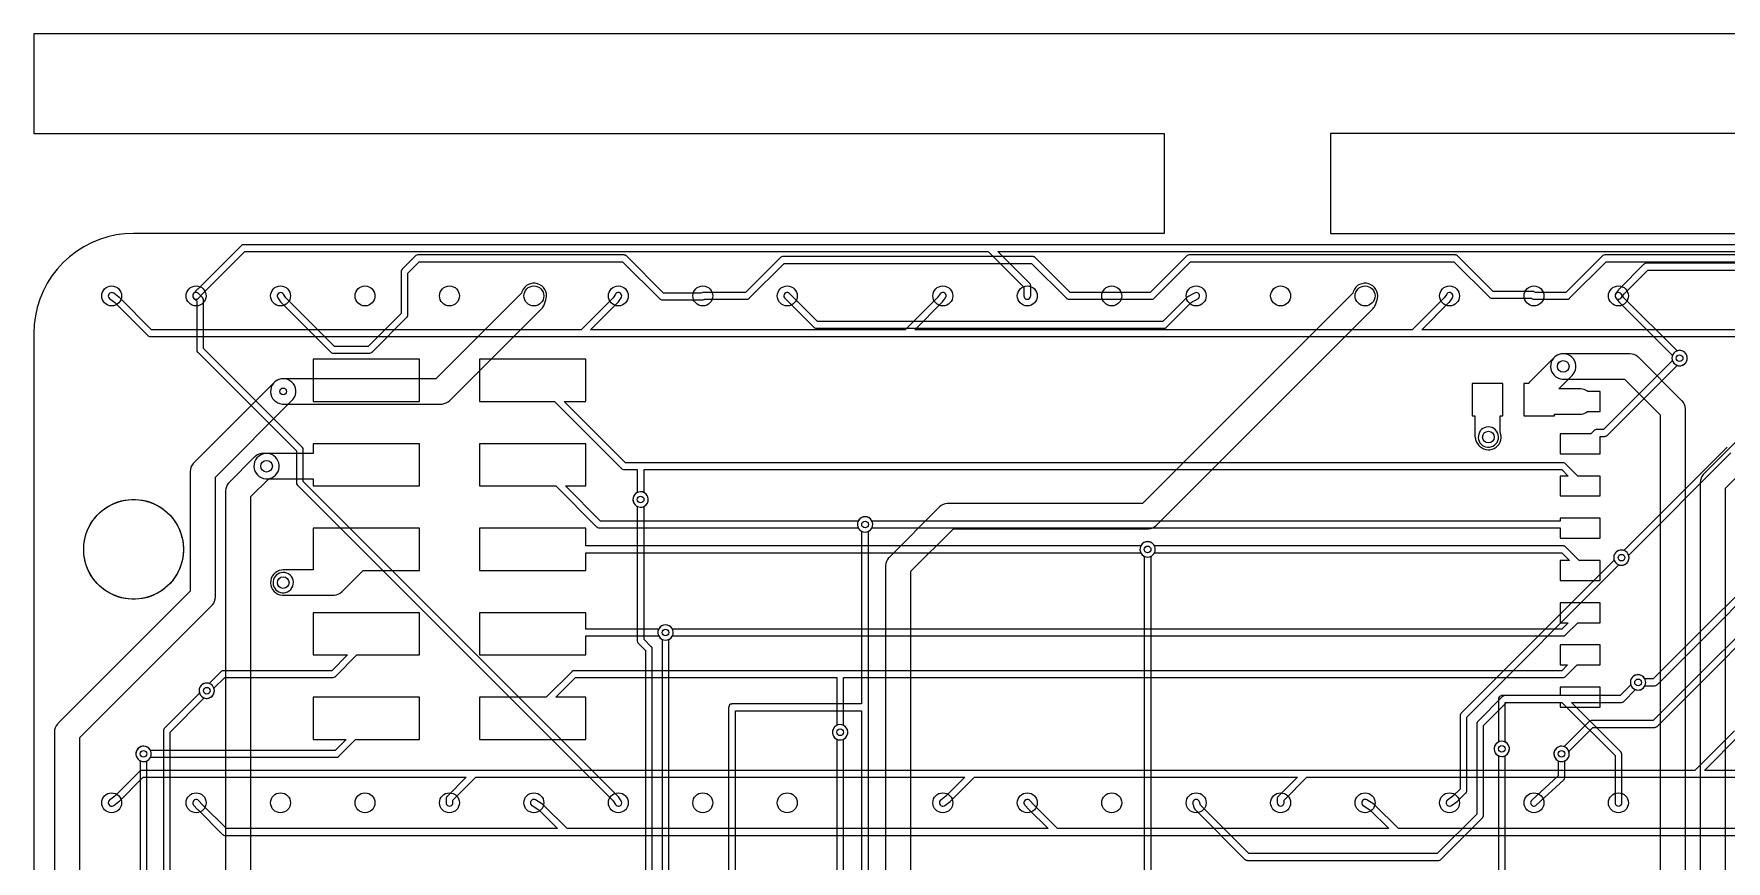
# Model space of a CAD drawing. Header units: millimetres. Extents: x 0 to 100, y 0 to 82.
# Drawn here: x 0 to 50.9, y 57.1 to 82 of the extents above; entities that cross this region are included whole.
import ezdxf

# ---------------------------------------------------------------- set-up
doc = ezdxf.new("R2010")
doc.units = ezdxf.units.MM

msp = doc.modelspace()

# ---------------------------------------------------------------- linework, layer by layer
at = {"layer": '16_copper'}
for points in [[(53.444, 75.658), (6.306, 75.658), (6.3, 75.657, 0.140725), (6.247, 75.639), (6.24, 75.633), (6.238, 75.631), (6.237, 75.63), (6.235, 75.628), (4.928, 74.322), (4.927, 74.321), (4.925, 74.319), (4.805, 74.189), (4.791, 74.168, 0.8128), (4.942, 74.04), (4.955, 74.051), (5.073, 74.18), (6.348, 75.455), (28.708, 75.455), (29.778, 74.384), (29.778, 74.12), (29.782, 74.095, 0.812812), (29.98, 74.103), (29.982, 74.12), (29.982, 74.426), (29.981, 74.433, 0.140725), (29.963, 74.486), (29.956, 74.493), (29.955, 74.495), (29.954, 74.496), (29.952, 74.498), (28.995, 75.455), (53.402, 75.455)], [(52.75, 75.102), (48.5, 75.102), (48.494, 75.101, 0.140725), (48.441, 75.083), (48.434, 75.076), (48.431, 75.075), (48.43, 75.074), (48.428, 75.072), (47.678, 74.322), (47.678, 74.321), (47.677, 74.321), (47.666, 74.308), (47.576, 74.178), (47.565, 74.156, 0.812815), (47.733, 74.049), (47.744, 74.062), (47.828, 74.185), (48.542, 74.898), (52.708, 74.898)], [(51.178, 73.102), (41.745, 73.102), (42.572, 73.928), (42.573, 73.93), (42.574, 73.931), (42.585, 73.944), (42.665, 74.064), (42.676, 74.086, 0.812812), (42.506, 74.189), (42.495, 74.176), (42.421, 74.065), (41.458, 73.102), (26.495, 73.102), (27.322, 73.928), (27.323, 73.93), (27.331, 73.939), (27.421, 74.059), (27.434, 74.081, 0.812811), (27.27, 74.193), (27.259, 74.181), (27.173, 74.067), (26.208, 73.102), (16.745, 73.102), (17.572, 73.928), (17.573, 73.93), (17.574, 73.931), (17.585, 73.944), (17.665, 74.064), (17.676, 74.086, 0.812812), (17.506, 74.189), (17.495, 74.176), (17.421, 74.065), (16.458, 73.102), (3.542, 73.102), (2.572, 74.072), (2.57, 74.073), (2.561, 74.081), (2.401, 74.201), (2.379, 74.214, 0.812811), (2.267, 74.05), (2.279, 74.039), (2.433, 73.923), (3.428, 72.928), (3.433, 72.924, 0.14076), (3.483, 72.9), (3.493, 72.899), (3.496, 72.898), (3.497, 72.899), (3.5, 72.898), (51.178, 72.898)], [(1.381, 54.072), (1.381, 60.842), (5.35, 64.812), (5.36, 64.823), (5.371, 64.833, 0.172152), (5.462, 65.071), (5.462, 65.075), (5.462, 65.077), (5.462, 65.081), (5.462, 68.673), (7.769, 70.981), (7.802, 71.017, 0.906835), (7.249, 71.537), (7.231, 71.519), (4.812, 69.1), (4.802, 69.089), (4.791, 69.079, 0.172152), (4.7, 68.841), (4.7, 68.837), (4.7, 68.835), (4.7, 68.831), (4.7, 65.239), (0.731, 61.269), (0.721, 61.258), (0.71, 61.248, 0.172152), (0.619, 61.01), (0.619, 61.006), (0.619, 61.004), (0.619, 61), (0.619, 54)], [(50.928, 69.572), (47.824, 66.468), (47.804, 66.474, 1), (47.696, 66.026), (47.732, 66.02), (47.768, 66.02), (47.804, 66.026, 0.414214), (47.974, 66.304), (47.968, 66.324), (51.042, 69.398)], [(52.941, 66.835), (48.708, 62.602), (48.456, 62.602), (48.447, 62.621, 1), (48.053, 62.379), (48.075, 62.35, 0.509525), (48.447, 62.379), (48.456, 62.398), (48.75, 62.398), (48.756, 62.399, 0.140725), (48.809, 62.417), (48.816, 62.424), (48.819, 62.425), (48.82, 62.426), (48.822, 62.428), (53.229, 66.835)], [(52.921, 65.565), (48.708, 61.352), (46.85, 61.352), (46.844, 61.351, 0.140725), (46.791, 61.333), (46.784, 61.326), (46.781, 61.325), (46.78, 61.324), (46.778, 61.322), (46.024, 60.568), (46.004, 60.574, 1), (45.896, 60.126), (45.932, 60.12, 0.509524), (46.174, 60.404), (46.168, 60.424), (46.892, 61.148), (48.75, 61.148), (48.756, 61.149, 0.140725), (48.809, 61.167), (48.816, 61.174), (48.819, 61.175), (48.82, 61.176), (48.822, 61.178), (53.209, 65.565)], [(51.148, 61.042), (49.958, 59.852), (3.25, 59.852), (3.244, 59.851, 0.140725), (3.191, 59.833), (3.184, 59.826), (3.181, 59.825), (3.18, 59.824), (3.178, 59.822), (2.433, 59.077), (2.279, 58.961), (2.261, 58.944, 0.812806), (2.387, 58.79), (2.401, 58.799), (2.561, 58.919), (2.563, 58.92), (2.572, 58.928), (3.292, 59.648), (13.005, 59.648), (12.428, 59.072), (12.424, 59.067, 0.14076), (12.4, 59.017), (12.399, 59.007), (12.398, 59.004), (12.399, 59.003), (12.398, 59), (12.398, 58.88), (12.402, 58.855, 0.812812), (12.6, 58.863), (12.602, 58.88), (12.602, 58.958), (13.292, 59.648), (28.005, 59.648), (27.433, 59.077), (27.279, 58.961), (27.261, 58.944, 0.812806), (27.387, 58.79), (27.401, 58.799), (27.561, 58.919), (27.563, 58.92), (27.572, 58.928), (28.292, 59.648), (38.005, 59.648), (37.428, 59.072), (37.424, 59.067, 0.14076), (37.4, 59.017), (37.399, 59.007), (37.398, 59.004), (37.399, 59.003), (37.398, 59), (37.398, 58.88), (37.402, 58.855, 0.812812), (37.6, 58.863), (37.602, 58.88), (37.602, 58.958), (38.292, 59.648), (51.428, 59.648)], [(55.505, 58.102), (41.042, 58.102), (40.322, 58.822), (40.319, 58.824), (40.317, 58.827), (40.303, 58.836), (40.093, 58.966), (40.071, 58.977, 0.812811), (39.973, 58.803), (39.987, 58.794), (40.187, 58.67), (40.755, 58.102), (30.792, 58.102), (30.073, 58.82), (29.955, 58.949), (29.935, 58.965, 0.812806), (29.795, 58.824), (29.805, 58.811), (29.925, 58.681), (29.927, 58.68), (29.928, 58.678), (30.505, 58.102), (16.042, 58.102), (15.322, 58.822), (15.319, 58.824), (15.317, 58.827), (15.303, 58.836), (15.093, 58.966), (15.071, 58.977, 0.812811), (14.973, 58.803), (14.987, 58.794), (15.187, 58.67), (15.755, 58.102), (5.792, 58.102), (5.073, 58.82), (4.955, 58.949), (4.935, 58.965, 0.812806), (4.795, 58.824), (4.805, 58.811), (4.925, 58.681), (4.927, 58.68), (4.928, 58.678), (5.678, 57.928), (5.683, 57.924, 0.14076), (5.733, 57.9), (5.743, 57.899), (5.746, 57.898), (5.747, 57.899), (5.75, 57.898), (89.25, 57.898)]]:
    msp.add_lwpolyline(points, format="xyb", dxfattribs=at)
for points in [[(45.735, 70.564), (46.506, 70.564), (46.554, 70.567, 0.128806), (46.733, 70.64), (46.74, 70.645), (47.106, 70.645), (47.106, 71.245), (46.739, 71.245), (46.714, 71.264, 0.128805), (46.531, 71.325), (46.506, 71.326), (45.865, 71.326), (46.269, 71.731), (46.302, 71.767, 0.906835), (45.749, 72.287), (45.731, 72.269), (45.005, 71.544), (44.995, 71.533), (44.985, 71.522, 0.012596), (44.973, 71.507), (44.965, 71.495), (44.957, 71.485), (44.814, 71.485), (44.814, 70.515), (45.735, 70.515)], [(47.106, 69.898), (47.25, 69.898), (47.256, 69.899, 0.140725), (47.309, 69.917), (47.316, 69.924), (47.319, 69.925), (47.32, 69.926), (47.322, 69.928), (49.426, 72.032), (49.446, 72.026, 1), (49.554, 72.474), (49.518, 72.48, 0.509524), (49.276, 72.196), (49.282, 72.176), (47.208, 70.102), (47, 70.102), (46.994, 70.101, 0.140725), (46.941, 70.083), (46.934, 70.076), (46.931, 70.075), (46.93, 70.074), (46.928, 70.072), (46.831, 69.975), (45.906, 69.975), (45.906, 69.375), (47.106, 69.375)], [(15.949, 70.945), (16.6, 70.945), (16.6, 72.215), (13.4, 72.215), (13.4, 70.945), (15.661, 70.945), (17.678, 68.928), (17.683, 68.924, 0.14076), (17.733, 68.9), (17.743, 68.899), (17.746, 68.898), (17.747, 68.899), (17.75, 68.898), (18.148, 68.898), (18.148, 68.206), (18.129, 68.197, 1), (18.371, 67.803), (18.4, 67.825, 0.509525), (18.371, 68.197), (18.352, 68.206), (18.352, 68.898), (45.958, 68.898), (46.151, 68.705), (45.906, 68.705), (45.906, 68.105), (47.106, 68.105), (47.106, 68.705), (46.439, 68.705), (46.072, 69.072), (46.067, 69.076, 0.14076), (46.017, 69.1), (46.007, 69.101), (46.004, 69.102), (46.003, 69.101), (46, 69.102), (17.792, 69.102)], [(43.792, 69.497, 0.36761), (44.131, 69.856), (44.13, 69.905, 0.060763), (44.11, 70), (44.106, 70.009), (44.106, 70.515), (44.186, 70.515), (44.186, 71.485), (43.265, 71.485), (43.265, 70.515), (43.344, 70.515), (43.344, 69.9), (43.345, 69.885), (43.346, 69.87, 0.172129), (43.449, 69.638), (43.452, 69.635), (43.453, 69.634), (43.456, 69.631), (43.481, 69.606, 0.186931), (43.744, 69.494)], [(11.6, 69.675), (8.4, 69.675), (8.4, 69.381), (7, 69.381), (6.951, 69.378, 0.906837), (6.974, 68.62), (7, 68.619), (8.4, 68.619), (8.4, 68.405), (11.6, 68.405)], [(47.106, 67.435), (45.906, 67.435), (45.906, 67.352), (25.206, 67.352), (25.197, 67.371, 0.560024), (24.803, 67.371), (24.794, 67.352), (17.042, 67.352), (15.989, 68.405), (16.6, 68.405), (16.6, 69.675), (13.4, 69.675), (13.4, 68.405), (15.701, 68.405), (16.928, 67.178), (16.933, 67.174, 0.14076), (16.983, 67.15), (16.993, 67.149), (16.996, 67.148), (16.997, 67.149), (17, 67.148), (24.794, 67.148), (24.803, 67.129, 0.560024), (25.197, 67.129), (25.206, 67.148), (45.906, 67.148), (45.906, 66.835), (47.106, 66.835)], [(9.015, 65.12), (9.03, 65.12, 0.172129), (9.262, 65.224), (9.265, 65.226), (9.266, 65.228), (9.269, 65.231), (9.904, 65.865), (11.6, 65.865), (11.6, 67.135), (8.4, 67.135), (8.4, 65.881), (7.5, 65.881), (7.451, 65.878, 0.906837), (7.474, 65.12), (7.5, 65.119), (9, 65.119)], [(47.106, 66.165), (46.479, 66.165), (46.072, 66.572), (46.067, 66.576, 0.14076), (46.017, 66.6), (46.007, 66.601), (46.004, 66.602), (46.003, 66.601), (46, 66.602), (33.706, 66.602), (33.697, 66.621, 0.560024), (33.303, 66.621), (33.294, 66.602), (16.6, 66.602), (16.6, 67.135), (13.4, 67.135), (13.4, 65.865), (16.6, 65.865), (16.6, 66.398), (33.294, 66.398), (33.303, 66.379, 0.560024), (33.697, 66.379), (33.706, 66.398), (45.958, 66.398), (46.191, 66.165), (45.906, 66.165), (45.906, 65.565), (47.106, 65.565)], [(16.6, 63.898), (18.794, 63.898), (18.803, 63.879, 0.560024), (19.197, 63.879), (19.206, 63.898), (46, 63.898), (46.006, 63.899, 0.140725), (46.059, 63.917), (46.066, 63.924), (46.069, 63.925), (46.07, 63.926), (46.072, 63.928), (46.439, 64.295), (47.106, 64.295), (47.106, 64.895), (45.906, 64.895), (45.906, 64.295), (46.151, 64.295), (45.958, 64.102), (19.206, 64.102), (19.197, 64.121, 0.560024), (18.803, 64.121), (18.794, 64.102), (16.6, 64.102), (16.6, 64.595), (13.4, 64.595), (13.4, 63.325), (16.6, 63.325)], [(5.254, 62.026, 0.414214), (5.424, 62.304), (5.418, 62.324), (5.742, 62.648), (9, 62.648), (9.006, 62.649, 0.140725), (9.059, 62.667), (9.066, 62.674), (9.069, 62.675), (9.07, 62.676), (9.072, 62.678), (9.719, 63.325), (11.6, 63.325), (11.6, 64.595), (8.4, 64.595), (8.4, 63.325), (9.431, 63.325), (8.958, 62.852), (5.7, 62.852), (5.694, 62.851, 0.140725), (5.641, 62.833), (5.634, 62.826), (5.631, 62.825), (5.63, 62.824), (5.628, 62.822), (5.274, 62.468), (5.254, 62.474, 1), (5.146, 62.026), (5.182, 62.02), (5.218, 62.02)], [(16.244, 62.851, 0.140725), (16.191, 62.833), (16.184, 62.826), (16.181, 62.825), (16.18, 62.824), (16.178, 62.822), (15.411, 62.055), (13.4, 62.055), (13.4, 60.785), (16.6, 60.785), (16.6, 62.055), (15.699, 62.055), (16.292, 62.648), (24.148, 62.648), (24.148, 61.206), (24.129, 61.197, 1), (24.371, 60.803), (24.4, 60.825, 0.509525), (24.371, 61.197), (24.352, 61.206), (24.352, 62.648), (46, 62.648), (46.006, 62.649, 0.140725), (46.059, 62.667), (46.066, 62.674), (46.069, 62.675), (46.07, 62.676), (46.072, 62.678), (46.419, 63.025), (47.106, 63.025), (47.106, 63.625), (45.906, 63.625), (45.906, 63.025), (46.131, 63.025), (45.958, 62.852), (16.25, 62.852)], [(44.204, 60.276, 0.668176), (44.271, 60.697), (44.252, 60.706), (44.252, 61.898), (45.906, 61.898), (45.906, 61.755), (47.106, 61.755), (47.106, 62.355), (45.906, 62.355), (45.906, 62.102), (44.15, 62.102), (44.142, 62.101), (44.133, 62.1, 0.320575), (44.05, 62.017), (44.049, 62.011, 0.013452), (44.049, 62.006), (44.048, 62), (44.048, 60.706), (44.029, 60.697, 0.788332), (44.168, 60.27)], [(3.354, 60.126, 0.19891), (3.497, 60.229), (3.506, 60.248), (9.1, 60.248), (9.106, 60.249, 0.140725), (9.159, 60.267), (9.166, 60.274), (9.169, 60.275), (9.17, 60.276), (9.172, 60.278), (9.679, 60.785), (11.6, 60.785), (11.6, 62.055), (8.4, 62.055), (8.4, 60.785), (9.391, 60.785), (9.058, 60.452), (3.506, 60.452), (3.497, 60.471, 1), (3.103, 60.229), (3.125, 60.2, 0.240078), (3.318, 60.12)]]:
    msp.add_lwpolyline(points, format="xyb", close=True, dxfattribs=at)
msp.add_lwpolyline([(11.6, 72.215), (8.4, 72.215), (8.4, 70.945), (11.6, 70.945)], close=True, dxfattribs=at)
msp.add_lwpolyline([(51.47, 59.852), (50.245, 59.852), (51.322, 60.928)], dxfattribs=at)
at = {"layer": '1_copper'}
for points in [[(55, 75.352), (47.25, 75.352), (47.244, 75.351, 0.140725), (47.191, 75.333), (47.184, 75.326), (47.181, 75.325), (47.18, 75.324), (47.178, 75.322), (46.078, 74.222), (45.162, 74.222), (45.162, 74.222, 0.088361), (45.125, 74.245), (45.119, 74.247, 0.03142), (45.107, 74.25), (45.097, 74.251), (45.094, 74.252), (45.093, 74.251), (45.09, 74.252), (43.892, 74.252), (42.822, 75.322), (42.817, 75.326, 0.14076), (42.767, 75.35), (42.757, 75.351), (42.754, 75.352), (42.753, 75.351), (42.75, 75.352), (34.75, 75.352), (34.744, 75.351, 0.140725), (34.691, 75.333), (34.684, 75.326), (34.681, 75.325), (34.68, 75.324), (34.678, 75.322), (33.578, 74.222), (31.172, 74.222), (30.122, 75.272), (30.117, 75.276, 0.14076), (30.067, 75.3), (30.057, 75.301), (30.054, 75.302), (30.053, 75.301), (30.05, 75.302), (22.525, 75.302), (22.519, 75.301, 0.140725), (22.466, 75.283), (22.459, 75.276), (22.457, 75.275), (22.456, 75.274), (22.454, 75.272), (21.403, 74.222), (20.12, 74.222), (20.114, 74.221, 0.140725), (20.061, 74.203), (20.06, 74.202), (18.942, 74.202), (17.822, 75.322), (17.817, 75.326, 0.14076), (17.767, 75.35), (17.757, 75.351), (17.754, 75.352), (17.753, 75.351), (17.75, 75.352), (11.55, 75.352), (11.544, 75.351, 0.140725), (11.491, 75.333), (11.484, 75.326), (11.481, 75.325), (11.48, 75.324), (11.478, 75.322), (11.078, 74.922), (11.074, 74.917, 0.14076), (11.05, 74.867), (11.049, 74.857), (11.048, 74.854), (11.049, 74.853), (11.048, 74.85), (11.048, 73.592), (10.058, 72.602), (9.042, 72.602), (7.579, 74.065), (7.505, 74.176), (7.488, 74.195, 0.812815), (7.327, 74.078), (7.335, 74.064), (7.415, 73.944), (7.417, 73.942), (7.417, 73.941), (7.428, 73.928), (8.928, 72.428), (8.933, 72.424, 0.14076), (8.983, 72.4), (8.993, 72.399), (8.996, 72.398), (8.997, 72.399), (9, 72.398), (10.1, 72.398), (10.106, 72.399, 0.140725), (10.159, 72.417), (10.166, 72.424), (10.169, 72.425), (10.17, 72.426), (10.172, 72.428), (11.222, 73.478), (11.226, 73.483, 0.14076), (11.25, 73.533), (11.251, 73.543), (11.252, 73.546), (11.251, 73.547), (11.252, 73.55), (11.252, 74.808), (11.592, 75.148), (17.708, 75.148), (18.828, 74.028), (18.833, 74.024, 0.14076), (18.883, 74), (18.893, 73.999), (18.896, 73.998), (18.897, 73.999), (18.9, 73.998), (20.1, 73.998), (20.106, 73.999, 0.119985), (20.159, 74.017), (20.16, 74.018), (21.445, 74.018), (21.452, 74.019, 0.140725), (21.505, 74.037), (21.512, 74.044), (21.514, 74.045), (21.515, 74.046), (21.517, 74.048), (22.568, 75.098), (30.008, 75.098), (31.058, 74.048), (31.063, 74.044, 0.14076), (31.113, 74.02), (31.123, 74.019), (31.126, 74.018), (31.127, 74.019), (31.13, 74.018), (33.62, 74.018), (33.626, 74.019, 0.140725), (33.679, 74.037), (33.686, 74.044), (33.689, 74.045), (33.69, 74.046), (33.692, 74.048), (34.792, 75.148), (42.708, 75.148), (43.778, 74.078), (43.783, 74.074, 0.14076), (43.833, 74.05), (43.843, 74.049), (43.846, 74.048), (43.847, 74.049), (43.85, 74.048), (45.048, 74.048), (45.048, 74.048, 0.156764), (45.103, 74.02), (45.113, 74.019), (45.116, 74.018), (45.117, 74.019), (45.12, 74.018), (46.12, 74.018), (46.126, 74.019, 0.140725), (46.179, 74.037), (46.186, 74.044), (46.189, 74.045), (46.19, 74.046), (46.192, 74.048), (47.292, 75.148), (54.958, 75.148)], [(26.381, 44.92), (26.381, 65.842), (27.658, 67.119), (33.5, 67.119), (33.515, 67.12), (33.53, 67.12, 0.172129), (33.762, 67.224), (33.765, 67.226), (33.766, 67.228), (33.769, 67.231), (40.269, 73.731), (40.271, 73.732), (40.273, 73.734, 0.096374), (40.353, 73.856), (40.361, 73.88), (40.401, 74), (40.414, 74.047, 0.906836), (39.687, 74.264), (39.679, 74.24), (39.667, 74.206), (33.342, 67.881), (27.5, 67.881), (27.485, 67.88), (27.47, 67.88, 0.172129), (27.238, 67.776), (27.235, 67.774), (27.234, 67.772), (27.231, 67.769), (25.731, 66.269), (25.721, 66.258), (25.71, 66.248, 0.172152), (25.619, 66.01), (25.619, 66.006), (25.619, 66.004), (25.619, 66), (25.619, 20.25)], [(49.681, 16.3), (49.681, 70.7), (49.68, 70.715), (49.68, 70.73, 0.172129), (49.576, 70.962), (49.574, 70.965), (49.572, 70.966), (49.569, 70.969), (48.269, 72.269), (48.258, 72.279), (48.248, 72.29, 0.172152), (48.01, 72.381), (48.006, 72.381), (48.004, 72.381), (48, 72.381), (46, 72.381), (45.951, 72.378, 0.906837), (45.974, 71.62), (46, 71.619), (47.842, 71.619), (48.919, 70.542), (48.919, 52.92)], [(53.731, 72.269), (50.231, 68.769), (50.221, 68.758), (50.21, 68.748, 0.172152), (50.119, 68.51), (50.119, 68.506), (50.119, 68.504), (50.119, 68.5), (50.119, 47.75), (50.12, 47.735), (50.12, 47.72, 0.172129), (50.224, 47.488), (50.226, 47.485), (50.228, 47.484), (50.231, 47.481), (50.619, 47.092), (50.619, 33), (50.62, 32.985), (50.62, 32.97, 0.172129), (50.724, 32.738), (50.726, 32.735), (50.728, 32.734), (50.731, 32.731), (53.731, 29.731)], [(6.526, 50.065), (6.526, 68.087), (7.064, 68.625), (7.097, 68.631, 0.850104), (7.026, 69.38), (7, 69.381), (6.9, 69.381, 0.023878), (6.861, 69.378), (6.851, 69.378), (6.837, 69.375), (6.822, 69.373, 0.139325), (6.638, 69.276), (6.635, 69.274), (6.634, 69.272), (6.631, 69.269), (5.876, 68.515), (5.866, 68.504), (5.856, 68.493, 0.172152), (5.765, 68.255), (5.764, 68.252), (5.764, 68.25), (5.764, 68.245), (5.764, 16.606)], [(18.602, 54.5), (18.602, 63.5), (18.601, 63.506, 0.140725), (18.583, 63.559), (18.576, 63.566), (18.575, 63.569), (18.574, 63.57), (18.572, 63.572), (18.352, 63.792), (18.352, 67.794), (18.371, 67.803, 1), (18.129, 68.197), (18.1, 68.175, 0.509525), (18.129, 67.803), (18.148, 67.794), (18.148, 63.75), (18.149, 63.744, 0.140725), (18.167, 63.691), (18.174, 63.684), (18.175, 63.681), (18.176, 63.68), (18.178, 63.678), (18.398, 63.458), (18.398, 54.542)], [(25.102, 48.956), (25.102, 67.044), (25.121, 67.053, 1), (24.879, 67.447), (24.85, 67.425, 0.509525), (24.879, 67.053), (24.898, 67.044), (24.898, 61.852), (21, 61.852), (20.992, 61.851), (20.983, 61.85, 0.320575), (20.9, 61.767), (20.899, 61.761, 0.013452), (20.899, 61.756), (20.898, 61.75), (20.898, 34.292)], [(19.102, 45.5), (19.102, 63.794), (19.121, 63.803, 1), (18.879, 64.197), (18.85, 64.175, 0.509525), (18.879, 63.803), (18.898, 63.794), (18.898, 45.542)], [(4.102, 25.606), (4.102, 42.458), (4.926, 43.282), (4.946, 43.276, 1), (5.054, 43.724), (5.018, 43.73, 0.509524), (4.776, 43.446), (4.782, 43.426), (4.102, 42.745), (4.102, 61.008), (5.126, 62.032), (5.146, 62.026, 1), (5.254, 62.474), (5.218, 62.48, 0.509524), (4.976, 62.196), (4.982, 62.176), (3.928, 61.122), (3.924, 61.117, 0.14076), (3.9, 61.067), (3.899, 61.057), (3.898, 61.054), (3.899, 61.053), (3.898, 61.05), (3.898, 25.606)], [(21.602, 25.956), (21.602, 40.958), (24.176, 43.532), (24.196, 43.526, 0.85408), (24.371, 43.947), (24.352, 43.956), (24.352, 60.794), (24.371, 60.803, 1), (24.129, 61.197), (24.1, 61.175, 0.509525), (24.129, 60.803), (24.148, 60.794), (24.148, 43.956), (24.129, 43.947, 0.324919), (24.026, 43.696), (24.032, 43.676), (21.428, 41.072), (21.424, 41.067, 0.14076), (21.4, 41.017), (21.399, 41.007), (21.398, 41.004), (21.399, 41.003), (21.398, 41), (21.398, 25.956)], [(3.352, 13.542), (3.352, 41.294), (3.371, 41.303, 0.506129), (3.402, 41.674), (3.402, 60.144), (3.421, 60.153, 1), (3.179, 60.547), (3.15, 60.525, 0.509525), (3.179, 60.153), (3.198, 60.144), (3.198, 41.725), (3.196, 41.724, 0.668176), (3.129, 41.303), (3.148, 41.294), (3.148, 21.995)], [(44.252, 54.892), (44.252, 60.294), (44.271, 60.303, 1), (44.029, 60.697), (44, 60.675, 0.509525), (44.029, 60.303), (44.048, 60.294), (44.048, 54.85)]]:
    msp.add_lwpolyline(points, format="xyb", dxfattribs=at)
for points in [[(12.265, 70.87), (12.28, 70.87, 0.172129), (12.512, 70.974), (12.515, 70.976), (12.516, 70.978), (12.519, 70.981), (15.269, 73.731), (15.271, 73.732), (15.273, 73.734, 0.096374), (15.353, 73.856), (15.361, 73.88), (15.401, 74), (15.414, 74.047, 0.906836), (14.687, 74.264), (14.679, 74.24), (14.667, 74.206), (12.092, 71.631), (7.5, 71.631), (7.451, 71.628, 0.906837), (7.474, 70.87), (7.5, 70.869), (12.25, 70.869)], [(17.606, 58.782, 0.463864), (17.673, 58.922), (17.665, 58.936), (17.585, 59.056), (17.583, 59.058), (17.583, 59.059), (17.572, 59.072), (8.102, 68.542), (8.102, 69.5), (8.101, 69.506, 0.140725), (8.083, 69.559), (8.076, 69.566), (8.075, 69.569), (8.074, 69.57), (8.072, 69.572), (5.102, 72.542), (5.102, 74), (5.101, 74.006, 0.140725), (5.083, 74.059), (5.076, 74.066), (5.075, 74.069), (5.074, 74.07), (5.072, 74.072), (4.952, 74.192), (4.932, 74.207, 0.812818), (4.797, 74.061), (4.808, 74.048), (4.898, 73.958), (4.898, 72.5), (4.899, 72.494, 0.140725), (4.917, 72.441), (4.924, 72.434), (4.925, 72.431), (4.926, 72.43), (4.928, 72.428), (7.898, 69.458), (7.898, 68.5), (7.899, 68.494, 0.140725), (7.917, 68.441), (7.924, 68.434), (7.925, 68.431), (7.926, 68.43), (7.928, 68.428), (17.421, 58.935), (17.495, 58.824), (17.512, 58.805, 0.188317), (17.581, 58.778)], [(34.006, 73.149, 0.140725), (34.059, 73.167), (34.066, 73.174), (34.069, 73.175), (34.07, 73.176), (34.072, 73.178), (34.812, 73.919), (35.01, 74.032), (35.031, 74.047, 0.812817), (34.925, 74.215), (34.91, 74.208), (34.7, 74.088), (34.695, 74.085), (34.691, 74.083), (34.681, 74.074), (34.679, 74.073), (34.679, 74.073), (34.678, 74.072), (33.958, 73.352), (23.572, 73.352), (22.732, 74.192), (22.712, 74.207, 0.812818), (22.577, 74.061), (22.588, 74.048), (23.458, 73.178), (23.463, 73.174, 0.14076), (23.513, 73.15), (23.523, 73.149), (23.526, 73.148), (23.527, 73.149), (23.53, 73.148), (34, 73.148)], [(49.554, 72.026, 1), (49.446, 72.474), (49.426, 72.468), (47.827, 74.067), (47.741, 74.181), (47.724, 74.199, 0.812806), (47.57, 74.073), (47.579, 74.059), (47.669, 73.939), (47.67, 73.937), (47.678, 73.928), (49.282, 72.324), (49.276, 72.304, 0.509524), (49.518, 72.02)], [(43.821, 69.578, 1), (43.679, 70.173), (43.633, 70.158, 0.85408), (43.774, 69.57)], [(33.554, 47.776, 0.668176), (33.621, 48.197), (33.602, 48.206), (33.602, 66.294), (33.621, 66.303, 1), (33.379, 66.697), (33.35, 66.675, 0.509525), (33.379, 66.303), (33.398, 66.294), (33.398, 48.206), (33.379, 48.197, 0.788332), (33.518, 47.77)], [(42.6, 58.78), (42.624, 58.789), (42.639, 58.797), (42.809, 58.917), (42.809, 58.917), (42.809, 58.917), (42.822, 58.928), (43.072, 59.178), (43.076, 59.183, 0.14076), (43.1, 59.233), (43.101, 59.243), (43.102, 59.246), (43.101, 59.247), (43.102, 59.25), (43.102, 61.458), (47.676, 66.032), (47.696, 66.026, 1), (47.804, 66.474), (47.768, 66.48, 0.509524), (47.526, 66.196), (47.532, 66.176), (42.928, 61.572), (42.924, 61.567, 0.14076), (42.9, 61.517), (42.899, 61.507), (42.898, 61.504), (42.899, 61.503), (42.898, 61.5), (42.898, 59.292), (42.684, 59.078), (42.521, 58.963), (42.503, 58.946, 0.62474), (42.575, 58.779)], [(7.571, 65.203, 1), (7.429, 65.797), (7.383, 65.783, 0.85408), (7.524, 65.195)], [(44.244, 62.101, 0.140725), (44.191, 62.083), (44.184, 62.076), (44.181, 62.075), (44.18, 62.074), (44.178, 62.072), (43.428, 61.322), (43.424, 61.317, 0.14076), (43.4, 61.267), (43.399, 61.257), (43.398, 61.254), (43.399, 61.253), (43.398, 61.25), (43.398, 58.542), (42.208, 57.352), (36.542, 57.352), (35.09, 58.804), (35.057, 58.91), (35.047, 58.933, 0.812807), (34.859, 58.866), (34.863, 58.85), (34.903, 58.72), (34.904, 58.717), (34.905, 58.713, 0.062133), (34.917, 58.691), (34.928, 58.678), (36.428, 57.178), (36.433, 57.174, 0.14076), (36.483, 57.15), (36.493, 57.149), (36.496, 57.148), (36.497, 57.149), (36.5, 57.148), (42.25, 57.148), (42.256, 57.149, 0.140725), (42.309, 57.167), (42.316, 57.174), (42.319, 57.175), (42.32, 57.176), (42.322, 57.178), (43.572, 58.428), (43.576, 58.433, 0.14076), (43.6, 58.483), (43.601, 58.493), (43.602, 58.496), (43.601, 58.497), (43.602, 58.5), (43.602, 61.208), (44.292, 61.898), (45.958, 61.898), (47.558, 60.298), (47.558, 58.88), (47.562, 58.855, 0.812812), (47.76, 58.863), (47.762, 58.88), (47.762, 60.34), (47.761, 60.346, 0.140725), (47.743, 60.399), (47.736, 60.406), (47.735, 60.409), (47.734, 60.41), (47.732, 60.412), (46.245, 61.898), (47.75, 61.898), (47.756, 61.899, 0.140725), (47.809, 61.917), (47.816, 61.924), (47.819, 61.925), (47.82, 61.926), (47.822, 61.928), (48.176, 62.282), (48.196, 62.276, 1), (48.304, 62.724), (48.268, 62.73, 0.509524), (48.026, 62.446), (48.032, 62.426), (47.708, 62.102), (44.25, 62.102)], [(45.153, 58.784), (45.176, 58.795), (45.189, 58.805), (46.019, 59.571), (46.024, 59.578), (46.03, 59.584, 0.124733), (46.05, 59.63), (46.051, 59.635, 0.013421), (46.051, 59.641), (46.052, 59.646), (46.052, 60.144), (46.071, 60.153, 1), (45.829, 60.547), (45.8, 60.525, 0.509525), (45.829, 60.153), (45.848, 60.144), (45.848, 59.691), (45.051, 58.955), (45.035, 58.935, 0.624734), (45.129, 58.779)]]:
    msp.add_lwpolyline(points, format="xyb", close=True, dxfattribs=at)
for points in [[(51.158, 47.631), (50.881, 47.908), (50.881, 68.342), (54.269, 71.731)], [(21.102, 34.25), (21.102, 61.648), (24.898, 61.648), (24.898, 48.956)]]:
    msp.add_lwpolyline(points, dxfattribs=at)
at = {"layer": 'drills_NPTH'}
msp.add_circle((3, 66.5), 1.5, dxfattribs=at)
at = {"layer": 'drills_PTH'}
for centre in [(2.34, 74.12), (4.88, 74.12), (7.42, 74.12), (9.96, 74.12), (12.5, 74.12), (15.04, 74.12), (17.58, 74.12), (20.12, 74.12), (22.66, 74.12), (27.34, 74.12), (29.88, 74.12), (32.42, 74.12), (34.96, 74.12), (37.5, 74.12), (40.04, 74.12), (42.58, 74.12), (45.12, 74.12), (47.66, 74.12), (2.34, 58.88), (4.88, 58.88), (7.42, 58.88), (9.96, 58.88), (12.5, 58.88), (15.04, 58.88), (17.58, 58.88), (20.12, 58.88), (22.66, 58.88), (27.34, 58.88), (29.88, 58.88), (32.42, 58.88), (34.96, 58.88), (37.5, 58.88), (40.04, 58.88), (42.58, 58.88), (45.12, 58.88), (47.66, 58.88)]:
    msp.add_circle(centre, 0.3, dxfattribs=at)
at = {"layer": 'drills_via_1_16'}
for centre, radius in [((49.5, 72.25), 0.1), ((46, 72), 0.175), ((7.5, 71.25), 0.1), ((43.75, 69.875), 0.175), ((7, 69), 0.175), ((18.25, 68), 0.1), ((25, 67.25), 0.1), ((33.5, 66.5), 0.1), ((47.75, 66.25), 0.1), ((7.5, 65.5), 0.175), ((19, 64), 0.1), ((5.2, 62.25), 0.1), ((48.25, 62.5), 0.1), ((24.25, 61), 0.1), ((44.15, 60.5), 0.1), ((3.3, 60.35), 0.1), ((45.95, 60.35), 0.1)]:
    msp.add_circle(centre, radius, dxfattribs=at)
at = {"layer": 'holes'}
for points in [[(39, 76), (57.26, 76), (57.26, 79), (39, 79), (39, 76)], [(4.5, 66.446), (4.492, 66.34), (4.477, 66.234), (4.454, 66.129), (4.424, 66.026), (4.387, 65.926), (4.342, 65.828), (4.291, 65.734), (4.233, 65.644), (4.169, 65.558), (4.099, 65.477), (4.023, 65.401), (3.942, 65.331), (3.856, 65.267), (3.766, 65.209), (3.672, 65.158), (3.574, 65.113), (3.474, 65.076), (3.371, 65.046), (3.267, 65.023), (3.16, 65.008), (3.054, 65), (2.946, 65), (2.84, 65.008), (2.734, 65.023), (2.629, 65.046), (2.526, 65.076), (2.426, 65.113), (2.328, 65.158), (2.234, 65.209), (2.144, 65.267), (2.058, 65.331), (1.977, 65.401), (1.901, 65.477), (1.831, 65.558), (1.767, 65.644), (1.709, 65.734), (1.658, 65.828), (1.613, 65.926), (1.576, 66.026), (1.546, 66.129), (1.523, 66.234), (1.508, 66.34), (1.5, 66.446), (1.5, 66.554), (1.508, 66.66), (1.523, 66.767), (1.546, 66.871), (1.576, 66.974), (1.613, 67.074), (1.658, 67.172), (1.709, 67.266), (1.767, 67.356), (1.831, 67.442), (1.901, 67.523), (1.977, 67.599), (2.058, 67.669), (2.144, 67.733), (2.234, 67.791), (2.328, 67.842), (2.426, 67.887), (2.526, 67.924), (2.629, 67.954), (2.734, 67.977), (2.84, 67.992), (2.946, 68), (3.054, 68), (3.16, 67.992), (3.267, 67.977), (3.371, 67.954), (3.474, 67.924), (3.574, 67.887), (3.672, 67.842), (3.766, 67.791), (3.856, 67.733), (3.942, 67.669), (4.023, 67.599), (4.099, 67.523), (4.169, 67.442), (4.233, 67.356), (4.291, 67.266), (4.342, 67.172), (4.387, 67.074), (4.424, 66.974), (4.454, 66.871), (4.477, 66.767), (4.492, 66.66), (4.5, 66.554), (4.5, 66.446)]]:
    msp.add_lwpolyline(points, close=True, dxfattribs=at)
at = {"layer": 'outline'}
msp.add_lwpolyline([(100, 82), (0, 82), (0, 79), (34, 79), (34, 76), (3, 76), (2.739, 75.989), (2.479, 75.954), (2.224, 75.898), (1.974, 75.819), (1.732, 75.719), (1.5, 75.598), (1.279, 75.457), (1.072, 75.298), (0.879, 75.121), (0.702, 74.928), (0.543, 74.721), (0.402, 74.5), (0.281, 74.268), (0.181, 74.026), (0.102, 73.776), (0.046, 73.521), (0.011, 73.261), (0, 73), (0, 0)], dxfattribs=at)

doc.saveas('drawing.dxf')
